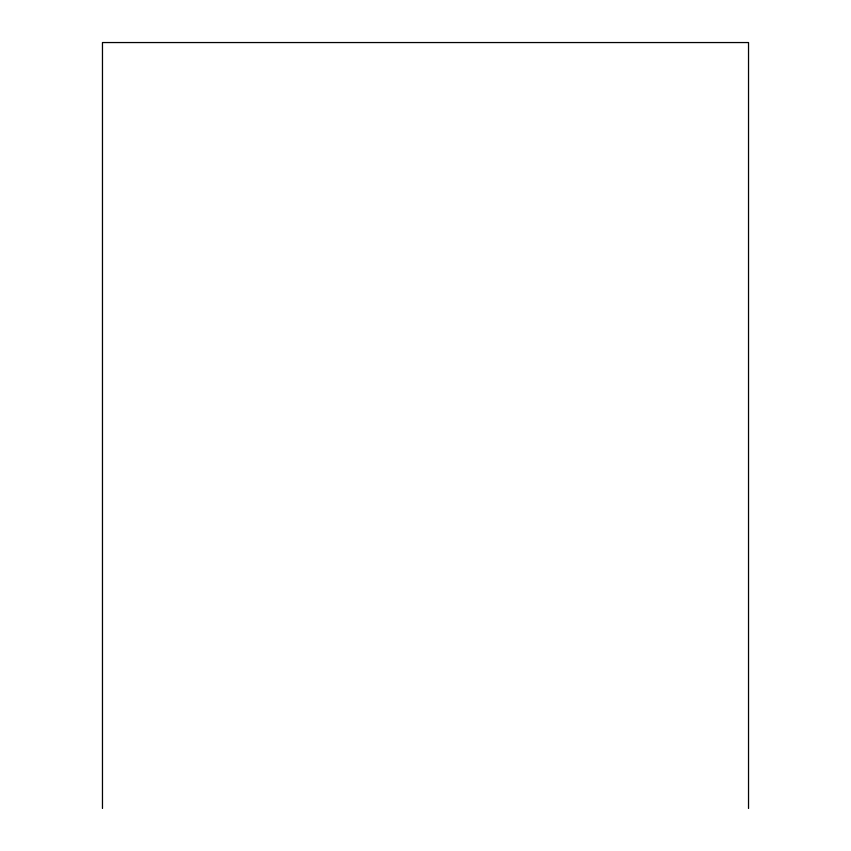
<?xml version="1.0" encoding="UTF-8"?>
<svg xmlns="http://www.w3.org/2000/svg" width="851" height="851" viewBox="0 0 851 851"><rect width="100%" height="100%" fill="white"/><g stroke="black" fill="none" stroke-linecap="round" stroke-linejoin="round"><path stroke-width="1.28" d="M748.529 808.45L748.529 42.55L102.471 42.55L102.471 808.45"/></g></svg>
